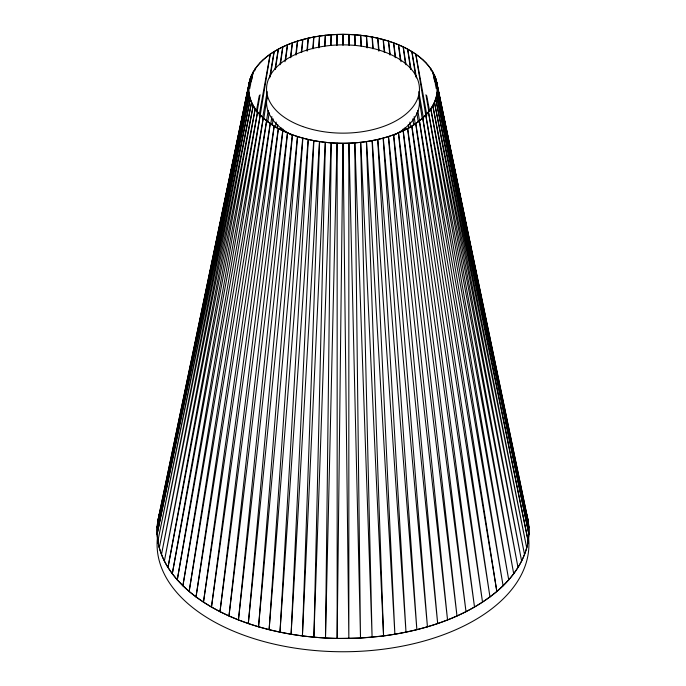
<?xml version="1.0" encoding="UTF-8"?>
<svg xmlns="http://www.w3.org/2000/svg" width="686" height="686" viewBox="0 0 686 686"><rect width="100%" height="100%" fill="white"/><g stroke="black" fill="none" stroke-linecap="round" stroke-linejoin="round"><path stroke-width="1.03" d="M331.098 45.422L331.252 34.72L342.914 34.3L342.76 45.002M325.078 45.962L325.396 35.252L336.98 34.411L336.672 45.122M319.084 47.763L319.607 35.998L331.081 34.737L330.609 45.43M313.219 48.706L313.905 36.95L325.215 35.278L324.598 45.962M307.397 50.927L308.323 38.107L319.427 36.024L318.578 47.771M301.771 52.247L302.869 39.471L313.734 36.984L312.73 48.706M296.215 54.88L297.587 41.023L308.151 38.15L306.891 50.936M249.327 85.784L251.505 75.314L249.318 81.943L157.814 521.026C155.13 537.121 159.366 553.799 167.984 567.502L255.158 108.851L251.548 102.437L164.374 561.088L253.151 105.627L250.244 99.093L161.467 554.554L251.505 102.334L249.31 95.706L159.281 547.925L250.21 98.99L248.752 92.301L157.814 541.237L249.292 95.603L248.555 88.871L157.085 534.505L248.735 92.198L248.735 85.45L157.085 527.757L248.555 88.768L249.292 82.037M282.623 131.103L282.864 128.968M290.813 57.658L292.476 42.764L302.715 39.514L301.283 52.282M277.187 128.668L277.719 124.423M285.59 60.625L287.563 44.684L297.424 41.066L295.717 54.889M272.299 125.195L273.157 118.832M280.583 63.729L282.872 46.777L292.322 42.815L290.324 57.65M280.608 129.705L280.891 127.587M267.78 122.142L269.169 112.607M275.489 69.175L278.422 49.04L287.417 44.744L284.956 61.697M275.395 127.382L276.166 122.082M263.707 119.098L267.154 96.906M270.275 76.823L274.22 51.459L282.735 46.845L279.939 64.81M270.747 123.995L271.896 116.603M260.2 115.359L270.293 54.031L278.284 49.109L274.983 69.2M266.46 121.019L268.192 110.446M256.976 112.684L260.08 94.737M262.601 118.052L267.163 91.658M269.538 77.93L274.1 51.536L266.648 56.732M259.145 115.257L270.173 54.108L263.313 59.562M256.307 111.586L259.257 95.791M251.093 82.414L253.211 71.927L257.507 65.659M249.404 85.707L251.548 75.211L255.158 68.797L254.729 70.898M210.748 269.521L211.614 265.319M213.569 255.878L215.087 248.538M217.471 236.996L218.56 231.748M222.247 213.912L223.336 208.664M223.765 206.563L224.639 202.37M226.371 193.975L228.755 182.433M230.496 174.038L232.88 162.496M233.969 157.248L237.004 142.559M237.442 140.459L243.084 113.181M243.521 111.081L250.244 78.556L253.151 72.021L251.196 81.463M249.678 88.811L250.767 83.563M157.814 521.017L250.219 78.658L248.752 85.347M159.281 514.328L160.224 511.49A185.915 107.342 0 0 0 159.641 513.385M255.226 68.703L260.2 62.598M257.584 65.564L263.21 59.648M260.286 62.512L266.545 56.818M425.714 115.145L419.455 120.839L496.844 591.495C464.962 617.854 423.991 630.434 383.568 635.939L360.785 142.379L372.095 140.699L394.887 634.258L366.573 141.625L377.677 139.541L406.001 632.175L372.266 140.664L383.131 138.186L416.865 629.697L377.849 139.507L388.413 136.634L427.438 626.824L383.285 138.143L393.524 134.893L437.677 623.574L388.576 136.583L398.437 132.973L447.546 619.955L393.678 134.833L403.128 130.872L456.996 615.994L398.583 132.912L407.578 128.608L466 611.689L403.265 130.812L411.78 126.19L474.523 607.076L407.716 128.539L415.707 123.626L482.524 602.154L411.9 126.113L419.352 120.916L489.967 596.957L415.827 123.54L422.687 118.086L496.836 591.495C512.082 578.547 524.816 561.337 528.186 541.245L437.248 92.301L435.781 98.998L526.719 547.934L436.682 95.714L434.495 102.334L524.533 554.562L435.756 99.093L432.849 105.627L521.626 561.097L434.452 102.437L430.842 108.851L518.007 567.511L432.789 105.73L428.493 111.998L513.711 573.788L430.774 108.945L425.8 115.051L508.738 579.893L428.416 112.092L422.79 118.001L503.104 585.801L415.716 54.031L407.716 49.118L411.025 69.209M419.352 56.732L411.909 51.536L416.471 77.93M422.696 59.571L415.827 54.108L426.855 115.265M419.463 56.818L425.723 62.512M422.79 59.656L428.416 65.564M425.809 62.606L430.782 68.711M428.493 65.659L432.797 71.927L434.907 82.423M436.708 82.046L437.445 88.777L528.915 527.766L437.265 85.458L437.265 92.198L528.915 534.505L437.445 88.88L436.708 95.611L528.186 541.245C529.686 531.324 529.026 521.017 525.785 511.499A185.915 107.342 0 0 1 526.359 513.385M437.248 85.356L435.79 78.658L526.719 514.337M528.186 521.026L436.69 81.943L434.495 75.314L436.682 85.784M442.479 111.089L435.756 78.564L432.849 72.03L434.804 81.471M442.916 113.19L448.558 140.467M448.996 142.568L452.031 157.257M453.12 162.505L455.504 174.047M457.245 182.433L459.629 193.975M461.369 202.37L462.235 206.572M462.673 208.673L464.405 217.059M467.44 231.757L468.529 236.996M470.913 248.538L472.44 255.887M474.395 265.328L475.261 269.529M435.233 83.572L436.322 88.82M436.605 85.707L434.452 75.22L430.842 68.806L431.271 70.898M426.743 95.791L429.702 111.595M425.929 94.745L428.844 111.638M418.846 91.658L423.408 118.052M417.808 110.455L419.549 121.028M415.733 76.832L411.789 51.467L403.274 46.845L406.061 64.818M418.846 96.915L422.302 119.107M414.112 116.603L415.262 124.003M410.52 69.175L407.587 49.04L398.592 44.744L401.053 61.697M416.839 112.615L418.228 122.151M409.842 122.082L410.614 127.382M405.417 63.738L403.136 46.785L393.687 42.815L395.685 57.65M412.852 118.841L413.709 125.195M405.117 127.587L405.4 129.714M400.41 60.634L398.446 44.684L388.576 41.074L390.291 54.889M408.29 124.423L408.813 128.676M395.196 57.658L393.532 42.764L383.294 39.514L384.717 52.282M403.145 128.977L403.385 131.103M389.794 54.88L388.422 41.023L377.857 38.15L379.118 50.944M384.229 52.256L383.131 39.471L372.275 36.984L373.278 48.706M378.612 50.927L377.686 38.107L366.581 36.024L367.43 47.771M372.79 48.706L372.104 36.95L360.785 35.278L361.411 45.962M366.924 47.763L366.401 35.998L354.928 34.737L355.399 45.43M360.93 45.962L360.613 35.26L349.02 34.411L349.337 45.122M354.911 45.422L354.748 34.72L343.094 34.3L343.249 45.002M348.848 45.105L348.848 34.403L337.16 34.403L337.16 45.105M418.743 96.297A76.455 44.144 0 0 1 393.558 135.399M292.442 135.399A76.455 44.144 0 0 1 267.257 96.297M528.606 538.158A185.915 107.342 0 0 1 343 651.751A185.915 107.342 0 0 1 157.394 538.158M526.625 514.337A185.915 107.342 0 0 1 343 638.469A185.915 107.342 0 0 1 159.375 514.337M337.152 143.245L337.152 638.469L360.493 638.049L383.568 635.939L366.393 141.65L354.919 142.92L372.095 637.2L360.604 142.396L349.02 143.245L360.502 638.049L354.748 142.928L343.086 143.348L348.84 638.469L348.84 143.245L337.152 143.245M331.252 142.928L325.49 638.049L337.152 638.469L342.906 143.348L331.252 142.928M325.387 142.396L313.896 637.2L325.481 638.049L336.98 143.237L325.387 142.396M319.599 141.65L302.415 635.939L313.888 637.2L331.072 142.911L319.599 141.65M313.896 140.699L291.096 634.258L302.415 635.939L325.215 142.379L313.896 140.699M308.314 139.541L279.982 632.175L291.096 634.258L319.419 141.625L308.314 139.541M302.869 138.186L269.118 629.688L279.982 632.175L313.725 140.664L302.869 138.186M297.578 136.634L258.545 626.815L269.118 629.688L308.143 139.507L297.578 136.634M292.468 134.893L248.306 623.565L258.545 626.815L302.706 138.143L292.468 134.893M287.554 132.964L238.445 619.955L248.306 623.565L297.424 136.583L287.554 132.964M282.864 130.872L228.987 615.985L238.436 619.947L292.313 134.833L282.864 130.872M278.413 128.608L219.983 611.689L228.987 615.985L287.408 132.904L278.413 128.608M274.211 126.19L211.468 607.067L219.983 611.68L282.726 130.803L274.211 126.19M270.284 123.617L203.468 602.145L211.468 607.067L278.284 128.539L270.284 123.617M266.648 120.916L196.016 596.949L203.468 602.145L274.091 126.113L266.648 120.916M263.304 118.086L189.147 591.495L196.016 596.949L270.173 123.54L263.304 118.086M260.277 115.137L182.888 585.793L189.147 591.486L266.537 120.83L260.277 115.137M257.584 112.084L177.262 579.884L182.888 585.793L263.21 118.001L257.584 112.084M255.218 108.945L172.289 573.779L177.262 579.884L260.191 115.051L255.218 108.945M253.203 105.721L167.984 567.502L172.289 573.779L257.507 111.99L253.203 105.721M302.715 126.524A76.455 44.144 0 0 0 419.412 90.398A76.455 44.144 0 0 0 306.874 50.104A76.455 44.144 0 0 0 302.715 126.524"/></g></svg>
